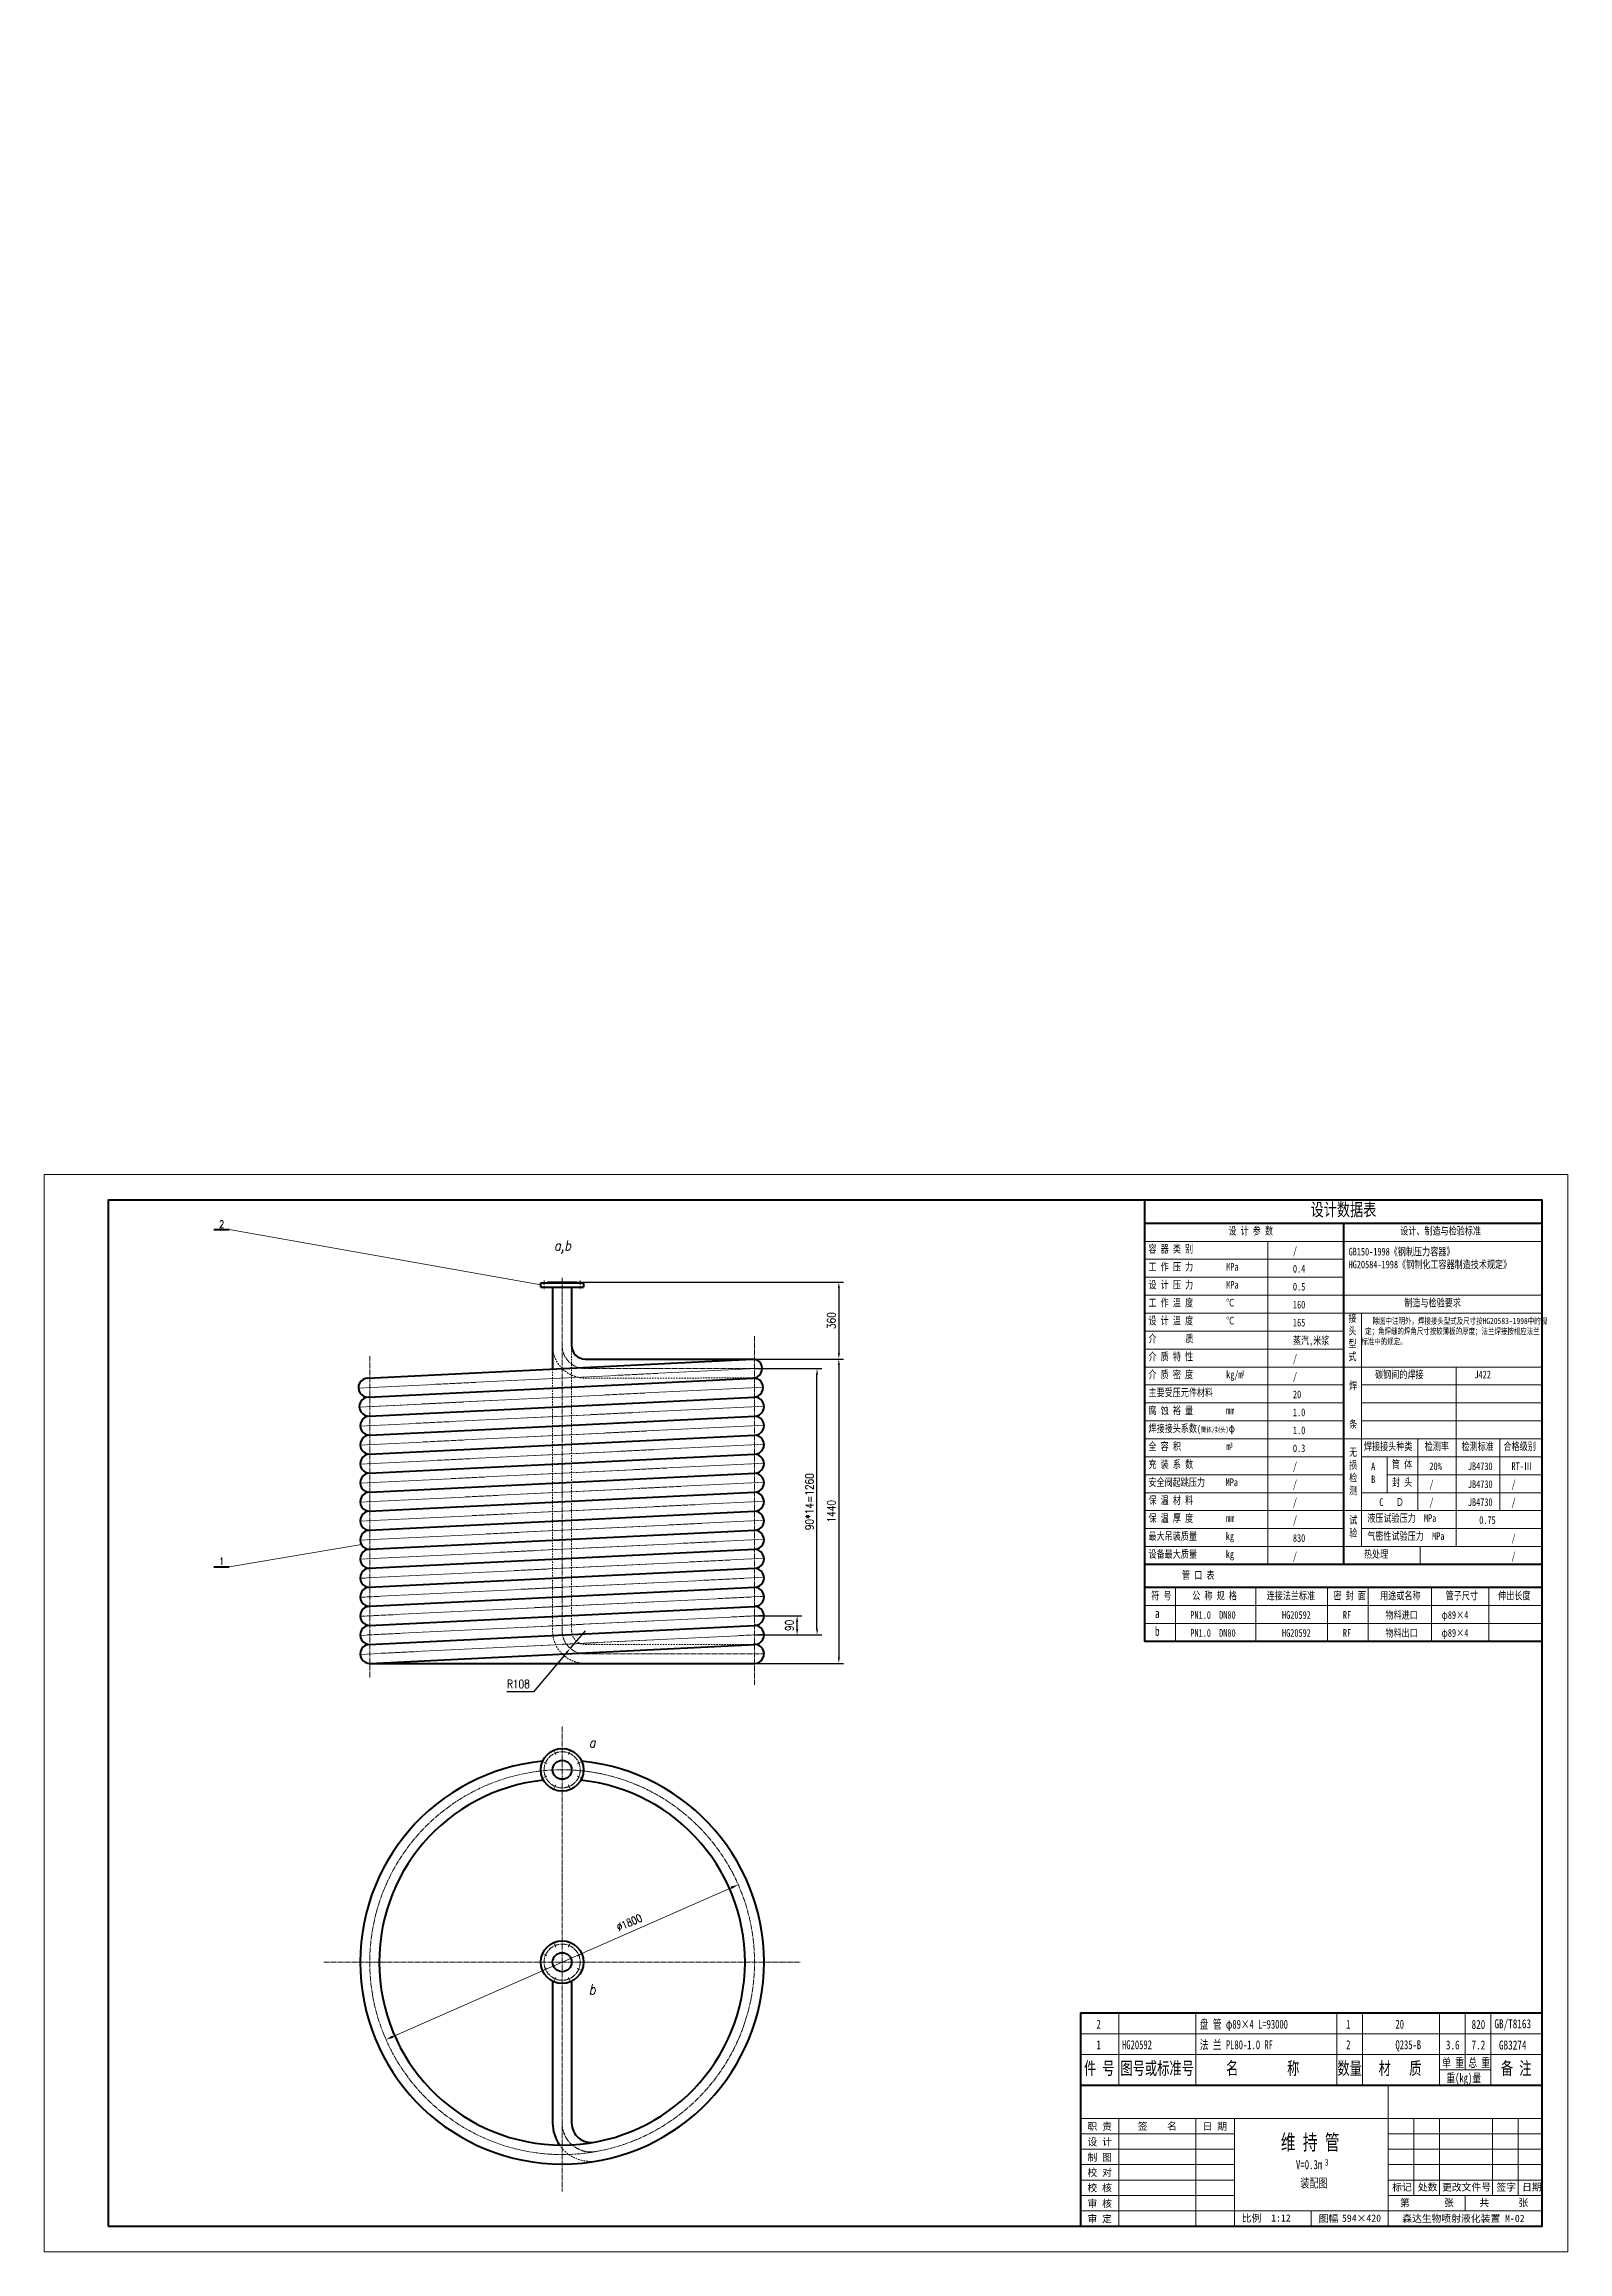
# Model space of a CAD drawing. Extents: x -21 to 14686, y -10208 to 121.
# Drawn here: x -21 to 7107, y -10208 to 121 of the extents above; entities that cross this region are included whole.
import ezdxf
from ezdxf.enums import TextEntityAlignment as Align

# ---------------------------------------------------------------- set-up
doc = ezdxf.new("R2010")
doc.units = 0
doc.header["$LTSCALE"] = 10
doc.header["$PDMODE"] = 1
for name, pattern in [('XX-L', [1.25, 0.75, -0.5]), ('ZXX-L', [3.28, 2.5, -0.3, 0.18, -0.3]), ('ZXX-S', [1.27, 0.75, -0.2, 0.12, -0.2])]:
    doc.linetypes.add(name, pattern=pattern)
doc.layers.get('Defpoints').update_dxf_attribs({"linetype": 'CONTINUOUS'})
doc.layers.add('7标注层', color=4, linetype='CONTINUOUS')
for name, color, linetype, lineweight in [('A 粗实线', 1, 'CONTINUOUS', 40), ('B 细实线', 7, 'CONTINUOUS', 18), ('C 文 字', 2, 'CONTINUOUS', 20), ('D 短中心线', 3, 'ZXX-S', 18), ('E 长中心线', 3, 'ZXX-L', 18), ('G 长虚线', 6, 'XX-L', 20), ('J 标注尺寸', 2, 'CONTINUOUS', 18)]:
    doc.layers.add(name, color=color, linetype=linetype, lineweight=lineweight)
doc.styles.add('HZTXT', font='SIMFANG.TTF', dxfattribs={"width": 0.75})
doc.styles.add('ITALICT', font='ITALICT.shx', dxfattribs={"width": 0.7})
doc.styles.add('ROMANC', font='romanc', dxfattribs={"width": 0.7, "height": 6})
doc.styles.get("Standard").update_dxf_attribs({"font": 'SIMFANG.TTF'})
doc.styles.add('TH_GBDIM', font='romans.shx', dxfattribs={"width": 0.8, "bigfont": 'gbcbig.shx'})
doc.styles.add('标题中文', font='SIMFANG.TTF', dxfattribs={"width": 0.7})
doc.dimstyles.new('TH_GBDIM', dxfattribs={"dimscale": 11, "dimtxt": 3.5, "dimasz": 2.5, "dimexe": 2, "dimexo": 0, "dimgap": 1.5, "dimtad": 1, "dimdec": 1, "dimzin": 0, "dimdsep": 46, "dimtxsty": 'TH_GBDIM', "dimcen": 2.5, "dimclrd": 130, "dimclre": 130, "dimclrt": 3, "dimadec": 0, "dimazin": 0, "dimtfac": 0.714286, "dimtdec": 1, "dimtmove": 0, "dimatfit": 3, "dimfxl": 0, "dimtolj": 1, "dimtzin": 0, "dimlwd": -1, "dimlwe": -1, "dimarcsym": 0})
doc.dimstyles.new('通用标注4.0', dxfattribs={"dimscale": 12, "dimtxt": 3, "dimasz": 3, "dimexe": 1, "dimexo": 0, "dimgap": 1, "dimtad": 1, "dimdec": 0, "dimzin": 0, "dimdsep": 46, "dimtxsty": 'Standard', "dimcen": 0, "dimadec": 0, "dimazin": 0, "dimtfac": 0.375, "dimtdec": 0, "dimtmove": 2, "dimatfit": 3, "dimfxl": 0, "dimtzin": 0, "dimarcsym": 0})

# ---------------------------------------------------------------- blocks, each defined once
blk = doc.blocks.new('*D254')
at = {"layer": '7标注层', "color": 130}
for p, q in [((3302, -6031), (3718, -6031)), ((3696, -6058), (3696, -7427)), ((3302, -7455), (3718, -7455))]:
    blk.add_line(p, q, dxfattribs=at)
for points in [[(3692, -6058), (3701, -6058), (3696, -6031)], [(3692, -7427), (3701, -7427), (3696, -7455)]]:
    blk.add_solid(points, dxfattribs=at)
at = {"layer": 'Defpoints', "color": 0}
for p in [(3302, -6031), (3302, -7455), (3696, -7455)]:
    blk.add_point(p, dxfattribs=at)
at = {"layer": '7标注层', "color": 3, "insert": (3661, -6743), "char_height": 38.5, "attachment_point": 5, "rotation": 90, "style": 'TH_GBDIM'}
blk.add_mtext('\\A1;1440{}{}', dxfattribs=at)
blk = doc.blocks.new('*D255')
at = {"layer": '7标注层', "color": 130}
for p, q in [((3302, -7232), (3523, -7232)), ((3302, -7321), (3523, -7321)), ((3501, -7294), (3501, -7260))]:
    blk.add_line(p, q, dxfattribs=at)
for points in [[(3496, -7260), (3506, -7260), (3501, -7232)], [(3496, -7294), (3506, -7294), (3501, -7321)]]:
    blk.add_solid(points, dxfattribs=at)
at = {"layer": 'Defpoints', "color": 0}
for p in [(3302, -7232), (3302, -7321), (3501, -7232)]:
    blk.add_point(p, dxfattribs=at)
at = {"layer": '7标注层', "color": 3, "insert": (3465, -7277), "char_height": 38.5, "attachment_point": 5, "rotation": 90, "style": 'TH_GBDIM'}
blk.add_mtext('\\A1;90{}{}', dxfattribs=at)
blk = doc.blocks.new('*D256')
at = {"layer": '7标注层', "color": 130}
for p, q in [((3302, -6075), (3616, -6075)), ((3594, -7294), (3594, -6103)), ((3468, -7321), (3616, -7321))]:
    blk.add_line(p, q, dxfattribs=at)
for points in [[(3590, -6103), (3599, -6103), (3594, -6075)], [(3590, -7294), (3599, -7294), (3594, -7321)]]:
    blk.add_solid(points, dxfattribs=at)
at = {"layer": 'Defpoints', "color": 0}
for p in [(3302, -6075), (3594, -6075), (3468, -7321)]:
    blk.add_point(p, dxfattribs=at)
at = {"layer": '7标注层', "color": 3, "insert": (3559, -6698), "char_height": 38.5, "attachment_point": 5, "rotation": 90, "style": 'TH_GBDIM'}
blk.add_mtext('\\A1;90*14=1260{}{}', dxfattribs=at)
blk = doc.blocks.new('*D257')
at = {"layer": '7标注层', "color": 130}
for p, q in [((2471, -5671), (3718, -5671)), ((3696, -5698), (3696, -6003)), ((3510, -6031), (3718, -6031))]:
    blk.add_line(p, q, dxfattribs=at)
for points in [[(3692, -5698), (3701, -5698), (3696, -5671)], [(3692, -6003), (3701, -6003), (3696, -6031)]]:
    blk.add_solid(points, dxfattribs=at)
at = {"layer": 'Defpoints', "color": 0}
for p in [(2471, -5671), (3510, -6031), (3696, -6031)]:
    blk.add_point(p, dxfattribs=at)
at = {"layer": '7标注层', "color": 3, "insert": (3661, -5851), "char_height": 38.5, "attachment_point": 5, "rotation": 90, "style": 'TH_GBDIM'}
blk.add_mtext('\\A1;360{}{}', dxfattribs=at)
blk = doc.blocks.new('*D258')
at = {"layer": '7标注层', "color": 130}
for p, q in [((2510, -7302), (2440, -7384)), ((2422, -7405), (2268, -7587)), ((2268, -7587), (2143, -7587))]:
    blk.add_line(p, q, dxfattribs=at)
blk.add_solid([(2418, -7402), (2425, -7408), (2440, -7384)], dxfattribs=at)
at = {"layer": 'Defpoints', "color": 0}
for p in [(2510, -7302), (2440, -7384)]:
    blk.add_point(p, dxfattribs=at)
at = {"layer": '7标注层', "color": 3, "insert": (2197, -7551), "char_height": 38.5, "attachment_point": 5, "style": 'TH_GBDIM'}
blk.add_mtext('\\A1;R108{}{}', dxfattribs=at)
blk = doc.blocks.new('*D259')
at = {"layer": 'C 文 字', "color": 0}
blk.add_line((3193, -8505), (1611, -9200), dxfattribs=at)
for points in [[(3190, -8499), (3195, -8510), (3226, -8490)], [(1608, -9195), (1613, -9206), (1578, -9215)]]:
    blk.add_solid(points, dxfattribs=at)
at = {"layer": 'Defpoints', "color": 0}
for p in [(3226, -8490), (1578, -9215)]:
    blk.add_point(p, dxfattribs=at)
at = {"layer": 'C 文 字', "color": 0, "insert": (2716, -8667), "char_height": 36, "attachment_point": 5, "rotation": 23.7359, "style": 'TH_GBDIM'}
blk.add_mtext('∅1800', dxfattribs=at)

msp = doc.modelspace()

# ---------------------------------------------------------------- linework, layer by layer
at = {"layer": 'A 粗实线'}
for p, q in [((5126.56, -5287.74), (5126.56, -7351.95)), ((771.93, -5425.26), (844.14, -5425.26)), ((6986.56, -5395.95), (5126.56, -5395.95)), ((6056.56, -5395.95), (6056.56, -6991.95)), ((2301.69, -5673.63), (2501.69, -5673.63)), ((2301.69, -5693.63), (2301.69, -5673.63)), ((2332.69, -5670.63), (2470.69, -5670.63)), ((2332.69, -5673.63), (2332.69, -5670.63)), ((2470.69, -5670.63), (2470.69, -5670.63)), ((2470.69, -5673.63), (2470.69, -5670.63)), ((2501.69, -5673.63), (2501.69, -5693.63)), ((2301.69, -5693.63), (2501.69, -5693.63)), ((2357.19, -5693.63), (2357.19, -6077.28)), ((2446.19, -5693.63), (2446.19, -5967.13)), ((1490.71, -6120.12), (3290.71, -6031.12)), ((2509.69, -6030.63), (3301.69, -6030.63)), ((1495.1, -6208.9), (3295.1, -6119.9)), ((1499.49, -6297.68), (3299.49, -6208.68)), ((1503.89, -6386.58), (3303.89, -6297.58)), ((1499.49, -6475.68), (3299.49, -6386.68)), ((1499.49, -6564.68), (3299.49, -6475.68)), ((1503.89, -6653.58), (3303.89, -6564.58)), ((1499.49, -6742.68), (3299.49, -6653.68)), ((1499.49, -6831.68), (3299.49, -6742.68)), ((1503.89, -6920.58), (3303.89, -6831.58)), ((771.93, -7002.19), (844.14, -7002.19)), ((1499.49, -7009.68), (3299.49, -6920.68)), ((1499.49, -7098.68), (3299.49, -7009.68)), ((6986.56, -6991.95), (5126.56, -6991.95)), ((1503.89, -7187.58), (3303.89, -7098.58)), ((6986.56, -7099.95), (5126.56, -7099.95)), ((1499.49, -7276.68), (3299.49, -7187.68)), ((1499.49, -7365.68), (3299.49, -7276.68)), ((1503.89, -7454.58), (3303.89, -7365.58)), ((6986.56, -7351.95), (5126.56, -7351.95)), ((1501.69, -7454.63), (3301.69, -7454.63)), ((2357.19, -8942.07), (2357.19, -9605.51)), ((2446.19, -8942.07), (2446.19, -9605.51)), ((4826.56, -9089.78), (4826.56, -9427.74)), ((4826.56, -9089.78), (6986.56, -9089.78)), ((4826.56, -9427.74), (6986.56, -9427.74))]:
    msp.add_line(p, q, dxfattribs=at)
at = {"layer": 'A 粗实线', "color": 1}
msp.add_line((4826.56, -9427.74), (4826.56, -10087.74), dxfattribs=at)
at = {"layer": 'A 粗实线', "color": 5}
msp.add_lwpolyline([(278.56, -10087.74), (6986.56, -10087.74), (6986.56, -5287.74), (278.56, -5287.74)], close=True, dxfattribs=at)
at = {"layer": 'A 粗实线'}
for centre, radius in [((2401.69, -7952.52), 100), ((2401.69, -7952.52), 44.5), ((2401.69, -8852.52), 100), ((2401.69, -8852.52), 44.5)]:
    msp.add_circle(centre, radius, dxfattribs=at)
for centre, radius, start, end in [((2509.69, -5967.13), 63.5, 180, 270), ((3292.91, -6075.56), 44.5, 270, 92.830653), ((1492.91, -6164.56), 44.5, 90, 272.830653), ((3297.3, -6164.35), 44.5, 270, 92.830653), ((1497.3, -6253.35), 44.5, 90, 272.830653), ((1501.69, -6342.13), 44.5, 90, 272.830653), ((3301.69, -6253.13), 44.5, 270, 92.830653), ((3301.69, -6342.13), 44.5, 270, 92.830653), ((1501.69, -6431.13), 44.5, 90, 272.830653), ((3301.69, -6431.13), 44.5, 270, 92.830653), ((1501.69, -6520.13), 44.5, 90, 272.830653), ((3301.69, -6520.13), 44.5, 270, 92.830653), ((1501.69, -6609.13), 44.5, 90, 272.830653), ((3301.69, -6609.13), 44.5, 270, 92.830653), ((1501.69, -6698.13), 44.5, 90, 272.830653), ((3301.69, -6698.13), 44.5, 270, 92.830653), ((1501.69, -6787.13), 44.5, 90, 272.830653), ((3301.69, -6787.13), 44.5, 270, 92.830653), ((1501.69, -6876.13), 44.5, 90, 272.830653), ((3301.69, -6876.13), 44.5, 270, 92.830653), ((1501.69, -6965.13), 44.5, 90, 272.830653), ((1501.69, -7054.13), 44.5, 90, 272.830653), ((3301.69, -6965.13), 44.5, 270, 92.830653), ((3301.69, -7054.13), 44.5, 270, 92.830653), ((1501.69, -7143.13), 44.5, 90, 272.830653), ((3301.69, -7143.13), 44.5, 270, 92.830653), ((1501.69, -7232.13), 44.5, 90, 272.830653), ((3301.69, -7232.13), 44.5, 270, 92.830653), ((1501.69, -7321.13), 44.5, 90, 272.830653), ((3301.69, -7321.13), 44.5, 270, 92.830653), ((1501.69, -7410.13), 44.5, 90, 272.830653), ((3301.69, -7410.13), 44.5, 270, 96.834208), ((2401.69, -8852.52), 944.5, 95.56739, 84.43261), ((2401.69, -8852.52), 855.5, 95.850062, 84.149938), ((2536.69, -9605.51), 179.5, 180, 214.789428), ((2536.69, -9605.51), 90.5, 180, 280.164249)]:
    msp.add_arc(centre, radius, start, end, dxfattribs=at)
at = {"layer": 'B 细实线'}
for p, q in [((6986.56, -5479.95), (5126.56, -5479.95)), ((6056.56, -5563.95), (5126.56, -5563.95)), ((5702.56, -5479.95), (5702.56, -6991.95)), ((6056.56, -5647.95), (5126.56, -5647.95)), ((6986.56, -5731.95), (5126.56, -5731.95)), ((6986.56, -5815.95), (5126.56, -5815.95)), ((6140.56, -5815.95), (6140.56, -6907.95)), ((6056.56, -5899.95), (5126.56, -5899.95)), ((6056.56, -5983.95), (5126.56, -5983.95)), ((6140.56, -6067.95), (5126.56, -6067.95)), ((6986.56, -6067.95), (6140.56, -6067.95)), ((6584.56, -6067.95), (6584.56, -6907.95)), ((6056.56, -6151.95), (5126.56, -6151.95)), ((6986.56, -6151.95), (6140.56, -6151.95)), ((6056.56, -6235.95), (5126.56, -6235.95)), ((6986.56, -6235.95), (6140.56, -6235.95)), ((6056.56, -6319.95), (5126.56, -6319.95)), ((6986.56, -6403.95), (5126.56, -6403.95)), ((6986.56, -6319.95), (6140.56, -6319.95)), ((6404.56, -6403.95), (6404.56, -6739.95)), ((6788.56, -6403.95), (6788.56, -6739.95)), ((6056.56, -6487.95), (5126.56, -6487.95)), ((6986.56, -6487.95), (6140.56, -6487.95)), ((6260.56, -6487.95), (6260.56, -6655.95)), ((6056.56, -6571.95), (5126.56, -6571.95)), ((6986.56, -6571.95), (6260.56, -6571.95)), ((6056.56, -6655.95), (5126.56, -6655.95)), ((6986.56, -6655.95), (6140.56, -6655.95)), ((6986.56, -6739.95), (5126.56, -6739.95)), ((6056.56, -6823.95), (5126.56, -6823.95)), ((6986.56, -6907.95), (5126.56, -6907.95)), ((6986.56, -6823.95), (6140.56, -6823.95)), ((6416.15, -6907.95), (6416.15, -6991.95)), ((5270.56, -7099.95), (5270.56, -7351.95)), ((5647.38, -7099.95), (5647.38, -7351.95)), ((5982.59, -7099.95), (5982.59, -7351.95)), ((6172.19, -7099.95), (6172.19, -7351.95)), ((6468.99, -7099.95), (6468.99, -7351.95)), ((6736.98, -7099.95), (6736.98, -7354.87)), ((6986.56, -7183.95), (5126.56, -7183.95)), ((6986.56, -7267.95), (5126.56, -7267.95)), ((4826.56, -9187.74), (6986.56, -9187.74)), ((5006.56, -9427.74), (5006.56, -9089.78)), ((5366.56, -9427.74), (5366.56, -9089.78)), ((6026.56, -9427.74), (6026.56, -9089.78)), ((6146.56, -9427.74), (6146.56, -9089.78)), ((6506.56, -9427.74), (6506.56, -9089.78)), ((6626.56, -9355.74), (6626.56, -9089.78)), ((6746.56, -9427.74), (6746.56, -9089.78)), ((4826.56, -9283.74), (6986.56, -9283.74)), ((6506.56, -9355.74), (6746.56, -9355.74)), ((6266.56, -9427.74), (6266.56, -10087.74)), ((4826.56, -9583.74), (6986.56, -9583.74)), ((5006.56, -9583.74), (5006.56, -10087.74)), ((5366.56, -9583.74), (5366.56, -10087.74)), ((5546.56, -9583.74), (5546.56, -10087.74)), ((6386.56, -9583.74), (6386.56, -9943.74)), ((6506.56, -9583.74), (6506.56, -9943.74)), ((6754.32, -9583.74), (6754.32, -9943.74)), ((6874.32, -9583.74), (6874.32, -9943.74)), ((4826.56, -9655.74), (5546.56, -9655.74)), ((6266.56, -9655.74), (6986.56, -9655.74)), ((4826.56, -9727.74), (5546.56, -9727.74)), ((4826.56, -9799.74), (5546.56, -9799.74)), ((6266.56, -9727.74), (6986.56, -9727.74)), ((6266.56, -9799.74), (6986.56, -9799.74)), ((4826.56, -9871.74), (5546.56, -9871.74)), ((6266.56, -9871.74), (6986.56, -9871.74)), ((4826.56, -9943.74), (5546.56, -9943.74)), ((4826.56, -10015.74), (6986.56, -10015.74)), ((5906.56, -10015.74), (5906.56, -10087.74)), ((6266.56, -9943.74), (6986.56, -9943.74)), ((6626.56, -10015.74), (6626.56, -9943.74))]:
    msp.add_line(p, q, dxfattribs=at)
msp.add_lwpolyline([(-21.44, -10207.74), (7106.56, -10207.74), (7106.56, -5167.74), (-21.44, -5167.74)], close=True, dxfattribs=at)
at = {"layer": 'B 细实线', "color": 0, "linetype": 'ByBlock'}
for p in [(597.69, 121.26), (597.69, 109.62), (624.55, 103.86), (588.11, 87.51), (599.75, 87.51), (3574.26, -1547.05), (3574.26, -1548.51), (3577.61, -1549.23), (3573.06, -1551.27), (3574.51, -1551.27)]:
    msp.add_point(p, dxfattribs=at)
at = {"layer": 'C 文 字'}
for p, q in [((2301.69, -5683.63), (844.14, -5425.26)), ((1462.88, -6897.9), (844.14, -7002.19))]:
    msp.add_line(p, q, dxfattribs=at)
at = {"layer": 'D 短中心线'}
for p, q in [((2317.19, -5663.63), (2317.19, -5703.63)), ((2486.19, -5663.63), (2486.19, -5703.63)), ((2316.46, -7917.22), (2330.78, -7923.15)), ((2366.39, -7867.29), (2372.32, -7881.61)), ((2436.99, -7867.29), (2431.06, -7881.61)), ((2486.92, -7917.22), (2472.6, -7923.15)), ((2316.46, -7987.82), (2330.78, -7981.89)), ((2366.39, -8037.75), (2372.32, -8023.43)), ((2436.99, -8037.75), (2431.06, -8023.43)), ((2486.92, -7987.82), (2472.6, -7981.89)), ((2366.39, -8767.29), (2372.32, -8781.61)), ((2436.99, -8767.29), (2431.06, -8781.61)), ((2316.46, -8817.22), (2330.78, -8823.15)), ((2316.46, -8887.82), (2330.78, -8881.89)), ((2486.92, -8817.22), (2472.6, -8823.15)), ((2486.92, -8887.82), (2472.6, -8881.89)), ((2366.39, -8937.75), (2372.32, -8923.43)), ((2436.99, -8937.75), (2431.06, -8923.43))]:
    msp.add_line(p, q, dxfattribs=at)
at = {"layer": 'E 长中心线'}
for p, q in [((2401.69, -5651.27), (2401.69, -5967.13)), ((2401.69, -5967.13), (2401.69, -7302.13)), ((3301.69, -5924.01), (3301.69, -7554.89)), ((1448.47, -6166.76), (3337.36, -6073.37)), ((1501.69, -6016.96), (1501.69, -7524.49)), ((3301.69, -6075.13), (2509.69, -6075.13)), ((1452.85, -6255.55), (3341.75, -6162.15)), ((1457.24, -6344.33), (3346.14, -6250.93)), ((1457.24, -6433.33), (3346.14, -6339.93)), ((1457.24, -6522.33), (3346.14, -6428.93)), ((1457.24, -6611.33), (3346.14, -6517.93)), ((1457.24, -6700.33), (3346.14, -6606.93)), ((1457.24, -6789.33), (3346.14, -6695.93)), ((1457.24, -6878.33), (3346.14, -6784.93)), ((1457.24, -6967.33), (3346.14, -6873.93)), ((1457.24, -7056.33), (3346.14, -6962.93)), ((1457.24, -7145.33), (3346.14, -7051.93)), ((1457.24, -7234.33), (3346.14, -7140.93)), ((1457.24, -7323.33), (3346.14, -7229.93)), ((1457.24, -7412.33), (3346.14, -7318.93)), ((2509.69, -7410.13), (3346.19, -7410.13)), ((2401.69, -7749.55), (2401.69, -9924.72)), ((1287.34, -8852.52), (3516.05, -8852.52))]:
    msp.add_line(p, q, dxfattribs=at)
for centre in [(2401.69, -7952.52), (2401.69, -8852.52)]:
    msp.add_circle(centre, 84.5, dxfattribs=at)
for centre, radius, start, end in [((2509.69, -5967.13), 108, 180, 270), ((2509.69, -7302.13), 108, 180, 270), ((2401.69, -8852.52), 900, 90, 280.164249), ((2401.69, -8852.52), 900, 280.164249, 90), ((2536.69, -9605.51), 135, 180, 280.164249)]:
    msp.add_arc(centre, radius, start, end, dxfattribs=at)
at = {"layer": 'G 长虚线'}
for p, q in [((2446.19, -5967.13), (2446.19, -7302.13)), ((2357.19, -6077.28), (2357.19, -7302.13)), ((2509.69, -6119.63), (3301.69, -6119.19)), ((2509.69, -7365.63), (3296.4, -7365.95))]:
    msp.add_line(p, q, dxfattribs=at)
for centre, radius, start, end in [((2509.69, -5967.13), 152.5, 180, 270), ((2509.69, -7302.13), 152.5, 180, 270), ((2509.69, -7302.13), 63.5, 180, 270), ((2536.69, -9605.51), 179.5, 214.789428, 280.164249)]:
    msp.add_arc(centre, radius, start, end, dxfattribs=at)

# ---------------------------------------------------------------- texts
at = {"layer": 'C 文 字'}
for s, height, style, width, p in [('2', 33.87, 'ROMANC', 0.8, (808.83, -5399.84)), ('1', 33.87, 'ROMANC', 0.8, (808.83, -6976.78)), ('820', 42, 'HZTXT', 0.75, (6688.17, -9144.15)), ('GB/T8163', 42, 'HZTXT', 0.75, (6848.76, -9144.15)), ('3.6', 42, 'HZTXT', 0.75, (6568.17, -9240.15)), ('7.2', 42, 'HZTXT', 0.75, (6688.17, -9240.15)), ('GB3274', 42, 'HZTXT', 0.75, (6848.76, -9240.15))]:
    msp.add_text(s, height=height, dxfattribs=dict(at, style=style, width=width)).set_placement(p, align=Align.MIDDLE)
at = {"layer": 'C 文 字', "style": 'ITALICT', "width": 0.8}
for s, p in [('a,b', (2363.95, -5523.5)), ('a', (2526.88, -7848.72)), ('b', (2526.88, -9003.7))]:
    msp.add_text(s, height=48, dxfattribs=at).set_placement(p)
at = {"layer": 'C 文 字', "style": '标题中文', "oblique": 0.5}
msp.add_text('职 责', height=33.6, rotation=0.095868, dxfattribs=at).set_placement((4916.39, -9620.42), align=Align.MIDDLE_CENTER)
for s, p in [('签    名', (5185.86, -9619.16)), ('日 期', (5454.54, -9619.87)), ('设 计', (4916.39, -9692.42)), ('制 图', (4916.39, -9764.42)), ('校 对', (4916.39, -9835.14)), ('校 核', (4916.39, -9907.14)), ('标记', (6330.5, -9903.95)), ('处数', (6450.5, -9903.95)), ('更改文件号', (6632.44, -9903.95)), ('签字', (6818.26, -9903.95)), ('日期', (6938.26, -9903.95)), ('审 核', (4916.39, -9980.42)), ('第       张', (6446.95, -9977.11)), ('共      张', (6806.95, -9977.11)), ('审 定', (4916.39, -10052.42)), ('比例', (5626.52, -10049.32)), ('1:12', (5764.31, -10049.32)), ('图幅', (5986.52, -10050.41)), ('594×420', (6141.21, -10050.41)), ('森达生物喷射液化装置 M-02', (6617.92, -10050.41))]:
    msp.add_text(s, height=33.6, rotation=0.095868, dxfattribs=at).set_placement(p, align=Align.MIDDLE)
at = {"layer": 'C 文 字', "attachment_point": 1, "style": 'HZTXT'}
for s, insert, char_height, width in [('设计数据表', (5903.57, -5301.36), 60, 930), ('设 计 参 数', (5518.48, -5412.97), 36, 576), ('设计、制造与检验标准', (6322.38, -5412.97), 36, 576), ('容 器 类 别', (5144.68, -5496.97), 36, 576), ('工 作 压 力        MPa', (5144.68, -5580.97), 36, 576), ('/', (5820.48, -5506.03), 36, 576), ('GB150-1998《钢制压力容器》\\PHG20584-1998《钢制化工容器制造技术规定》\\P ', (6080.75, -5510.15), 36, 930), ('设 计 压 力        MPa', (5144.68, -5664.97), 36, 576), ('0.4', (5820.48, -5590.03), 36, 576), ('0.5', (5820.48, -5674.03), 36, 576), ('工 作 温 度        ℃', (5144.68, -5748.97), 36, 576), ('160', (5820.48, -5758.03), 36, 576), (' 制造与检验要求', (6322.38, -5748.97), 36, 576), ('设 计 温 度        ℃', (5144.68, -5832.97), 36, 576), ('165', (5820.48, -5842.03), 36, 576), ('接\\P头\\P型\\P式', (6080.13, -5820.88), 36, 576), ('   除图中注明外，焊接接头型式及尺寸按HG20583-1998中的规\\P 定；角焊缝的焊角尺寸按较薄板的厚度；法兰焊接按相应法兰标准中的规定。', (6140.56, -5838.03), 28.8, 846), ('介       质', (5144.68, -5916.97), 36, 576), ('蒸汽,米浆', (5820.48, -5926.03), 36, 576), ('介 质 特 性', (5144.68, -6000.97), 36, 576), ('介 质 密 度        kg/m', (5144.68, -6084.97), 36, 576), ('3', (5578.79, -6083.88), 24, 576), ('/', (5820.48, -6010.03), 36, 576), ('/', (5820.48, -6094.03), 36, 576), ('碳钢间的焊接', (6204.55, -6084.97), 36, 576), ('J422', (6669.72, -6084.97), 36, 576), ('主要受压元件材料', (5144.68, -6168.97), 36, 576), ('20', (5820.48, -6178.03), 36, 576), ('焊\\P\\P\\P条', (6083.58, -6137), 36, 576), ('腐 蚀 裕 量        mm', (5144.68, -6252.97), 36, 576), ('1.0', (5820.48, -6262.03), 36, 576), ('焊接接头系数{\\H0.8333x;(\\H0.8x;筒体/封头)}φ{\\H0.8333x;        } ', (5144.68, -6336.97), 36, 576), ('1.0', (5820.48, -6346.03), 36, 576), ('全 容 积           m', (5144.68, -6420.97), 36, 576), ('充 装 系 数', (5144.68, -6504.97), 36, 576), ('3', (5524.56, -6420.79), 24, 576), ('0.3', (5820.48, -6430.03), 36, 576), ('无\\P损\\P检\\P测', (6083.58, -6448.15), 36, 576), ('焊接接头种类', (6152.58, -6420.97), 36, 576), ('筒 体', (6283.78, -6504.97), 36, 576), ('检测率', (6436.86, -6420.97), 36, 576), ('检测标准', (6609.24, -6420.97), 36, 576), ('合格级别', (6805.81, -6420.97), 36, 576), ('安全阀起跳压力     MPa', (5144.68, -6588.97), 36, 576), ('/', (5820.48, -6514.03), 36, 576), ('/', (5820.48, -6598.03), 36, 576), ('A\\PB', (6186.41, -6515.31), 36, 576), ('封 头', (6283.78, -6588.97), 36, 576), ('/', (6458.97, -6598.03), 36, 576), ('20%', (6458.97, -6514.03), 36, 576), ('JB4730', (6638.97, -6514.03), 36, 576), ('JB4730', (6638.97, -6598.03), 36, 576), ('/', (6842.97, -6598.03), 36, 576), ('RT-Ⅲ', (6842.97, -6514.03), 36, 576), ('保 温 材 料', (5144.68, -6672.97), 36, 576), ('/', (5820.48, -6682.03), 36, 576), ('C   Ｄ', (6224.53, -6682.03), 36, 576), ('/', (6458.97, -6682.03), 36, 576), ('JB4730', (6638.97, -6682.03), 36, 576), ('/', (6842.97, -6682.03), 36, 576), ('保 温 厚 度        mm', (5144.68, -6756.97), 36, 576), ('/', (5820.48, -6766.03), 36, 576), ('试\\P验', (6083.58, -6766.03), 36, 576), ('液压试验压力  MPa', (6168.26, -6756.97), 36, 576), ('0.75', (6692.07, -6766.03), 36, 576), ('设备最大质量       kg', (5144.68, -6924.97), 36, 576), ('最大吊装质量       kg', (5144.68, -6840.97), 36, 576), ('830', (5820.48, -6850.03), 36, 576), ('热处理', (6153.14, -6924.97), 36, 576), ('气密性试验压力  MPa', (6168.26, -6840.97), 36, 576), ('/', (6842.97, -6850.03), 36, 576), ('管 口 表', (5301.49, -7023.6), 36, 576), ('/', (5820.48, -6934.03), 36, 576), ('/', (6842.97, -6934.03), 36, 576), (' 符 号', (5138.25, -7119.52), 36, 576), ('公 称 规 格', (5349.47, -7119.52), 36, 576), ('连接法兰标准', (5697.48, -7119.52), 36, 576), ('密 封 面', (6010.28, -7119.52), 36, 576), ('用途或名称', (6228.69, -7119.52), 36, 576), ('管子尺寸', (6535.1, -7119.52), 36, 576), ('伸出长度', (6780.68, -7119.52), 36, 576), ('a', (5174.68, -7198.44), 43.2, 691.2), ('PN1.0  DN80', (5340.5, -7210.03), 36, 576), ('HG20592', (5769.4, -7210.03), 36, 576), ('RF', (6054.27, -7210.03), 36, 576), ('物料进口', (6253.16, -7210.03), 36, 576), ('φ89×4', (6515.78, -7210.03), 36, 576), ('b', (5174.68, -7282.44), 43.2, 691.2), ('PN1.0  DN80', (5340.5, -7294.03), 36, 576), ('HG20592', (5769.4, -7294.03), 36, 576), ('RF', (6054.27, -7294.03), 36, 576), ('物料出口', (6253.16, -7294.03), 36, 576), ('φ89×4', (6515.78, -7294.03), 36, 576)]:
    msp.add_mtext(s, dxfattribs=dict(at, insert=insert, char_height=char_height, width=width))
at = {"layer": 'J 标注尺寸', "style": '标题中文', "width": 0.7}
for s, height, p in [('2', 42, (4901.64, -9163.74)), ('盘 管 φ89×4 L=93000', 42, (5384.57, -9163.74)), ('1', 42, (6069.54, -9163.74)), ('20', 42, (6300.11, -9163.74)), ('1', 42, (4901.64, -9259.74)), ('HG20592', 42, (5021, -9259.74)), ('法 兰 PL80-1.0 RF', 42, (5384.57, -9259.74)), ('2', 42, (6069.54, -9259.74)), ('Q235-B', 42, (6300.11, -9259.74)), ('单 重', 42, (6518.46, -9343.18)), ('总 重', 42, (6640.55, -9343.18)), ('件 号', 59.976, (4843.02, -9378.69)), ('图号或标准号', 59.976, (5013.56, -9378.69)), ('名        称', 59.976, (5507.56, -9378.69)), ('数量', 59.976, (6028.47, -9378.69)), ('材   质', 59.976, (6221.64, -9378.69)), ('重(kg)量', 42, (6538.36, -9415.18)), ('备 注', 59.976, (6793.43, -9378.69)), ('维 持 管', 71.971, (5763.88, -9730.9)), ('V=0.3m', 43.183, (5834.55, -9821.15)), ('3', 30.24, (5969.58, -9804.18)), ('装配图', 43.183, (5855.41, -9907.16))]:
    msp.add_text(s, height=height, dxfattribs=at).set_placement(p)

# ---------------------------------------------------------------- dimensions: what is measured, and where the dimension line sits
at = {"layer": '7标注层'}
for base, p1, p2, text, picture, middle in [((3696.29, -6030.63), (2470.69, -5670.63), (3509.99, -6030.63), '360{}{}', '*D257', (3660.54, -5850.63)), ((3696.29, -7454.63), (3301.69, -6030.63), (3301.69, -7454.63), '1440{}{}', '*D254', (3660.54, -6742.63)), ((3594.25, -6075.13), (3468.39, -7321.13), (3301.69, -6075.13), '90*14=1260{}{}', '*D256', (3558.5, -6698.13)), ((3501.01, -7232.13), (3301.69, -7321.13), (3301.69, -7232.13), '90{}{}', '*D255', (3465.26, -7276.63))]:
    dim = msp.add_linear_dim(base=base, p1=p1, p2=p2, angle=90, text=text, dimstyle='TH_GBDIM', override={"dimgap": 1.5, "dimtad": 1, "dimjust": 0, "dimse1": 0, "dimse2": 0, "dimsd1": 0, "dimsd2": 0, "dimclrt": 3, "dimtvp": 0}, dxfattribs=at)
    dim.commit()
    dim.dimension.update_dxf_attribs({"geometry": picture, "text_midpoint": middle})
dim = msp.add_radius_dim(center=(2509.69, -7302.13), mpoint=(2439.71, -7384.39), text='R108{}{}', dimstyle='TH_GBDIM', override={"dimtoh": 1, "dimsd1": 0, "dimclrt": 3, "dimtofl": 1, "dimatfit": 0}, dxfattribs=at)
dim.commit()
dim.dimension.update_dxf_attribs({"geometry": '*D258', "text_midpoint": (2196.88, -7586.66), "dimtype": 164})
at = {"layer": 'C 文 字'}
dim = msp.add_diameter_dim_2p(p1=(3225.56, -8490.25), p2=(1577.82, -9214.79), dimstyle='通用标注4.0', override={"dimtxsty": 'TH_GBDIM', "dimlwd": 65535, "dimlwe": 65535}, dxfattribs=at)
dim.commit()
dim.dimension.update_dxf_attribs({"geometry": '*D259', "text_midpoint": (2715.76, -8666.74), "dimtype": 163})

doc.saveas('drawing.dxf')
